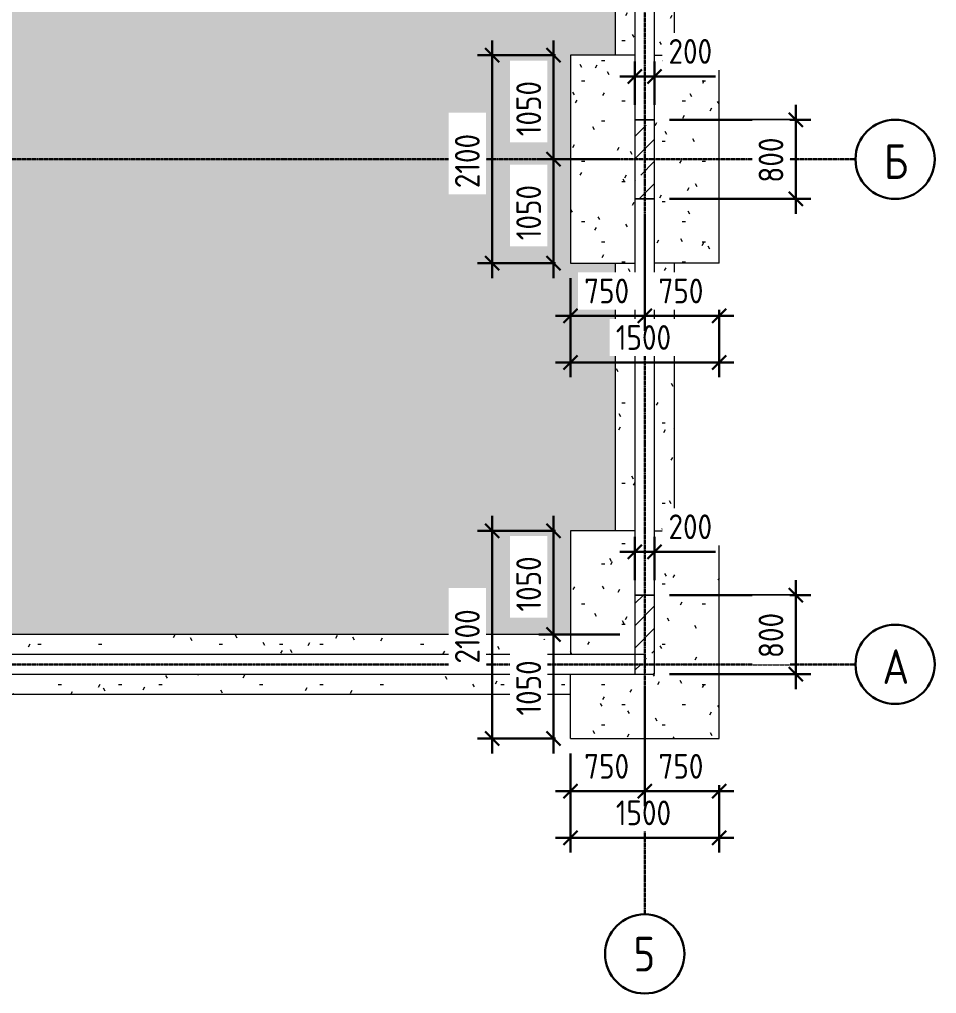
# Model space of a CAD drawing. Header units: millimetres. Extents: x -4459 to 33950, y -3324 to 17085.
# Drawn here: x 23588 to 32845, y -3324 to 6512 of the extents above; entities that cross this region are included whole.
import ezdxf

# ---------------------------------------------------------------- set-up
doc = ezdxf.new("R2010")
doc.units = ezdxf.units.MM
doc.linetypes.add('ADSK_Линия сетки', pattern=[25, 20, -2.5, 0, -2.5])
for name, color, linetype, lineweight in [('A-ANNO-DIMS', 7, 'Continuous', 30), ('A-ANNO-DIMS-100', 7, 'Continuous', 30), ('A-WALL', 7, 'Continuous', 13), ('S-COLS', 7, 'Continuous', 9), ('S-GRID', 7, 'Continuous', 30), ('S-GRID-IDEN', 7, 'Continuous', 30)]:
    doc.layers.add(name, color=color, linetype=linetype, lineweight=lineweight)
doc.layers.add('A-FLOR', color=7, linetype='Continuous', lineweight=13, true_color=0x007f00)
doc.layers.add('A-FLOR-PATT', color=7, linetype='Continuous', lineweight=13, true_color=0x007f00)
doc.styles.add('GOST Common', font='GOST_Common_SpecSymbol_0.ttf', dxfattribs={"width": 0.9, "height": 350})
doc.styles.add('GOST Common_1', font='GOST_Common_SpecSymbol_0.ttf', dxfattribs={"width": 0.9, "height": 250})
doc.dimstyles.new('0_Колонны_опалубка', dxfattribs={"dimscale": 304.8, "dimtxt": 251.428749, "dimasz": 0.463911, "dimexe": 0.492126, "dimexo": 0.492126, "dimgap": 0.164042, "dimtad": 1, "dimdec": 0, "dimzin": 0, "dimdsep": 46, "dimtxsty": 'GOST Common_1', "dimblk1": 'OBLIQUE', "dimblk2": 'OBLIQUE', "dimsah": 1, "dimcen": 0.09, "dimdle": 0.492126, "dimazin": 0, "dimtfac": 1, "dimtdec": 4, "dimtix": 1, "dimtmove": 1, "dimatfit": 3, "dimfxl": 1, "dimtvp": 1, "dimtfill": 1, "dimtolj": 1, "dimtzin": 0, "dimarcsym": 2})
doc.dimstyles.new('0_Колонны_опалубка_1', dxfattribs={"dimscale": 304.8, "dimtxt": 251.428749, "dimasz": 0.463911, "dimexe": 0.492126, "dimexo": 0.492126, "dimgap": 0.164042, "dimtad": 1, "dimdec": 0, "dimzin": 0, "dimdsep": 46, "dimtxsty": 'GOST Common_1', "dimblk1": 'OBLIQUE', "dimblk2": 'OBLIQUE', "dimsah": 1, "dimcen": 0.09, "dimdle": 0.492126, "dimazin": 0, "dimtfac": 1, "dimtdec": 4, "dimtix": 1, "dimtmove": 0, "dimatfit": 3, "dimfxl": 1, "dimtvp": 1, "dimtfill": 1, "dimtolj": 1, "dimtzin": 0, "dimarcsym": 2})
pattern_1 = [(45, (0, 0), (-224.5064, 224.5064), []), (45, (224.5, 0), (-224.5064, 224.5064), [396.875, -79.375, 3.353, -76.022])]
pattern_2 = [(0, (0, 0), (812.8, 203.2), [33.528, -576.072, 33.528, -576.072, -3251.2]), (0, (0, 0), (812.8, 203.2), [-1219.2, 33.528, -1185.672, 33.528, -576.072, -1422.4]), (0, (0, 0), (812.8, 203.2), [-3048, 33.528, -372.872, 33.528, -982.472]), (120, (304.8, 101.6), (-582.3764, 602.3054), [33.528, -576.072, 33.528, -576.072, -3251.2]), (120, (304.8, 101.6), (-582.3764, 602.3054), [-1219.2, 33.528, -1185.672, 33.528, -576.072, -1422.4]), (120, (304.8, 101.6), (-582.3764, 602.3054), [-3048, 33.528, -372.872, 33.528, -982.472]), (240, (406.4, 508), (-230.4236, -805.5054), [33.528, -576.072, 33.528, -576.072, -3251.2]), (240, (406.4, 508), (-230.4236, -805.5054), [-1219.2, 33.528, -1185.672, 33.528, -576.072, -1422.4]), (240, (406.4, 508), (-230.4236, -805.5054), [-3048, 33.528, -372.872, 33.528, -982.472])]

# ---------------------------------------------------------------- blocks, each defined once
blk = doc.blocks.new('Ось сетки - Круг_Ø8 мм-2643-Техэтаж')
at = {"layer": 'S-GRID-IDEN'}
for start, end in [(360, 180), (180, 360)]:
    blk.add_arc((0, 0), 4, start, end, dxfattribs=at)
blk = doc.blocks.new('DIMBLOCK5-Техэтаж')
at = {"layer": 'A-ANNO-DIMS-100', "color": 163, "true_color": 0x8080c0}
for p, q in [((29800, 850), (29800, 1287.7)), ((30000, 850), (30000, 1287.7)), ((29800, 1137.7), (29870.7, 1208.4)), ((30000, 1137.7), (30070.7, 1208.4)), ((29650, 1137.7), (30150, 1137.7)), ((29800, 1137.7), (29729.3, 1067)), ((29800, 1137.7), (29800, 850)), ((30139.5, 1137.7), (29900, 1137.7)), ((30000, 1137.7), (29929.3, 1067)), ((30000, 1137.7), (30000, 850)), ((30612.5, 1137.7), (30139.5, 1137.7))]:
    blk.add_line(p, q, dxfattribs=at)
at = {"layer": 'A-ANNO-DIMS-100', "color": 0, "insert": (30139.5, 1514.4), "char_height": 250, "width": 567.632, "attachment_point": 1, "line_spacing_factor": 1.022761, "style": 'GOST Common_1', "bg_fill": 3, "box_fill_scale": 1.25, "bg_fill_color": 256, "bg_fill_true_color": 13158600, "bg_fill_transparency": 0}
blk.add_mtext('200', dxfattribs=at)
blk = doc.blocks.new('_Oblique')
at = {"color": 0, "linetype": 'ByBlock', "lineweight": -2}
blk.add_line((-0.5, -0.5), (0.5, 0.5), dxfattribs=at)
blk = doc.blocks.new('DIMBLOCK6-Техэтаж')
at = {"layer": 'A-ANNO-DIMS-100', "color": 163, "true_color": 0x8080c0}
for p, q in [((31425.8, -250), (31425.8, 850)), ((30150, 700), (31575.8, 700)), ((31425.8, 700), (30150, 700)), ((31425.8, 700), (31355.1, 770.7)), ((31425.8, 700), (31496.5, 629.3)), ((31425.8, -100), (31355.1, -29.3)), ((30150, -100), (31575.8, -100)), ((31425.8, -100), (30150, -100)), ((31425.8, -100), (31496.5, -170.7))]:
    blk.add_line(p, q, dxfattribs=at)
at = {"layer": 'A-ANNO-DIMS-100', "color": 0, "insert": (31049.1, 63.5), "char_height": 250, "width": 567.632, "attachment_point": 1, "rotation": 90, "line_spacing_factor": 1.022761, "style": 'GOST Common_1', "bg_fill": 3, "box_fill_scale": 1.25, "bg_fill_color": 256, "bg_fill_true_color": 13158600, "bg_fill_transparency": 0}
blk.add_mtext('800', dxfattribs=at)
blk = doc.blocks.new('DIMBLOCK11-Техэтаж')
at = {"layer": 'A-ANNO-DIMS-100', "color": 163, "true_color": 0x8080c0}
for p, q in [((29800, 5650), (29800, 6087.7)), ((29800, 5937.7), (29870.7, 6008.4)), ((30000, 5650), (30000, 6087.7)), ((30000, 5937.7), (30070.7, 6008.4)), ((29650, 5937.7), (30150, 5937.7)), ((29800, 5937.7), (29729.3, 5867)), ((29800, 5937.7), (29800, 5650)), ((30139.5, 5937.7), (29900, 5937.7)), ((30000, 5937.7), (29929.3, 5867)), ((30000, 5937.7), (30000, 5650)), ((30612.5, 5937.7), (30139.5, 5937.7))]:
    blk.add_line(p, q, dxfattribs=at)
at = {"layer": 'A-ANNO-DIMS-100', "color": 0, "insert": (30139.5, 6314.4), "char_height": 250, "width": 567.632, "attachment_point": 1, "line_spacing_factor": 1.022761, "style": 'GOST Common_1', "bg_fill": 3, "box_fill_scale": 1.25, "bg_fill_color": 256, "bg_fill_true_color": 13158600, "bg_fill_transparency": 0}
blk.add_mtext('200', dxfattribs=at)
blk = doc.blocks.new('DIMBLOCK12-Техэтаж')
at = {"layer": 'A-ANNO-DIMS-100', "color": 163, "true_color": 0x8080c0}
for p, q in [((31425.8, 4550), (31425.8, 5650)), ((31425.8, 5500), (31355.1, 5570.7)), ((30150, 5500), (31575.8, 5500)), ((31425.8, 5500), (30150, 5500)), ((31425.8, 5500), (31496.5, 5429.3)), ((31425.8, 4700), (31355.1, 4770.7)), ((30150, 4700), (31575.8, 4700)), ((31425.8, 4700), (30150, 4700)), ((31425.8, 4700), (31496.5, 4629.3))]:
    blk.add_line(p, q, dxfattribs=at)
at = {"layer": 'A-ANNO-DIMS-100', "color": 0, "insert": (31049.1, 4863.5), "char_height": 250, "width": 567.632, "attachment_point": 1, "rotation": 90, "line_spacing_factor": 1.022761, "style": 'GOST Common_1', "bg_fill": 3, "box_fill_scale": 1.25, "bg_fill_color": 256, "bg_fill_true_color": 13158600, "bg_fill_transparency": 0}
blk.add_mtext('800', dxfattribs=at)
blk = doc.blocks.new('DIMBLOCK37-Техэтаж')
at = {"layer": 'A-ANNO-DIMS-100', "color": 163, "true_color": 0x8080c0}
for p, q in [((29150, -900), (29150, -1900.9)), ((29150, -1750.9), (29150, -900)), ((30650, -900), (30650, -1900.9)), ((30650, -1750.9), (30650, -900)), ((29000, -1750.9), (30800, -1750.9)), ((29150, -1750.9), (29079.3, -1821.6)), ((29150, -1750.9), (29220.7, -1680.2)), ((30650, -1750.9), (30579.3, -1821.6)), ((30650, -1750.9), (30720.7, -1680.2))]:
    blk.add_line(p, q, dxfattribs=at)
at = {"layer": 'A-ANNO-DIMS-100', "color": 0, "insert": (29608.1, -1374.2), "char_height": 250, "width": 700.591, "attachment_point": 1, "line_spacing_factor": 1.022761, "style": 'GOST Common_1', "bg_fill": 3, "box_fill_scale": 1.25, "bg_fill_color": 256, "bg_fill_true_color": 13158600, "bg_fill_transparency": 0}
blk.add_mtext('1500', dxfattribs=at)
blk = doc.blocks.new('DIMBLOCK38-Техэтаж')
at = {"layer": 'A-ANNO-DIMS-100', "color": 163, "true_color": 0x8080c0}
for p, q in [((28360.6, -900), (28360.6, 1500)), ((28360.6, 1350), (28289.9, 1420.7)), ((29000, 1350), (28210.6, 1350)), ((28360.6, 1350), (28431.3, 1279.3)), ((28360.6, 1350), (29000, 1350)), ((28360.6, -750), (28289.9, -679.3)), ((29000, -750), (28210.6, -750)), ((28360.6, -750), (28431.3, -820.7)), ((28360.6, -750), (29000, -750))]:
    blk.add_line(p, q, dxfattribs=at)
at = {"layer": 'A-ANNO-DIMS-100', "color": 0, "insert": (27983.9, 8.1), "char_height": 250, "width": 700.591, "attachment_point": 1, "rotation": 90, "line_spacing_factor": 1.022761, "style": 'GOST Common_1', "bg_fill": 3, "box_fill_scale": 1.25, "bg_fill_color": 256, "bg_fill_true_color": 13158600, "bg_fill_transparency": 0}
blk.add_mtext('2100', dxfattribs=at)
blk = doc.blocks.new('DIMBLOCK39-Техэтаж')
at = {"layer": 'A-ANNO-DIMS-100', "color": 163, "true_color": 0x8080c0}
for p, q in [((28979.8, 1500), (28979.8, 150)), ((28979.8, 1350), (28909.1, 1420.7)), ((29000, 1350), (28829.8, 1350)), ((28979.8, 1350), (29050.5, 1279.3)), ((28979.8, 1350), (29000, 1350)), ((29650, 300), (28829.8, 300)), ((28979.8, 300), (28909.1, 370.7)), ((28979.8, 300), (29050.5, 229.3)), ((28979.8, 300), (29650, 300))]:
    blk.add_line(p, q, dxfattribs=at)
at = {"layer": 'A-ANNO-DIMS-100', "color": 0, "insert": (28603.1, 533.1), "char_height": 250, "width": 700.591, "attachment_point": 1, "rotation": 90, "line_spacing_factor": 1.022761, "style": 'GOST Common_1', "bg_fill": 3, "box_fill_scale": 1.25, "bg_fill_color": 256, "bg_fill_true_color": 13158600, "bg_fill_transparency": 0}
blk.add_mtext('1050', dxfattribs=at)
blk = doc.blocks.new('DIMBLOCK40-Техэтаж')
at = {"layer": 'A-ANNO-DIMS-100', "color": 163, "true_color": 0x8080c0}
for p, q in [((28979.8, -900), (28979.8, 450)), ((29650, 300), (28829.8, 300)), ((28979.8, 300), (28909.1, 370.7)), ((28979.8, 300), (29050.5, 229.3)), ((28979.8, 300), (29650, 300)), ((28979.8, -750), (28909.1, -679.3)), ((29000, -750), (28829.8, -750)), ((28979.8, -750), (29050.5, -820.7)), ((28979.8, -750), (29000, -750))]:
    blk.add_line(p, q, dxfattribs=at)
at = {"layer": 'A-ANNO-DIMS-100', "color": 0, "insert": (28603.1, -516.9), "char_height": 250, "width": 700.591, "attachment_point": 1, "rotation": 90, "line_spacing_factor": 1.022761, "style": 'GOST Common_1', "bg_fill": 3, "box_fill_scale": 1.25, "bg_fill_color": 256, "bg_fill_true_color": 13158600, "bg_fill_transparency": 0}
blk.add_mtext('1050', dxfattribs=at)
blk = doc.blocks.new('DIMBLOCK41-Техэтаж')
at = {"layer": 'A-ANNO-DIMS-100', "color": 163, "true_color": 0x8080c0}
for p, q in [((29900, -250), (29900, -1431.4)), ((29900, -1281.4), (29900, -250)), ((29150, -900), (29150, -1431.4)), ((29150, -1281.4), (29150, -900)), ((29150, -1281.4), (29220.7, -1210.7)), ((29900, -1281.4), (29970.7, -1210.7)), ((29000, -1281.4), (30050, -1281.4)), ((29150, -1281.4), (29079.3, -1352.1)), ((29900, -1281.4), (29829.3, -1352.1))]:
    blk.add_line(p, q, dxfattribs=at)
at = {"layer": 'A-ANNO-DIMS-100', "color": 0, "insert": (29288.5, -904.6), "char_height": 250, "width": 567.632, "attachment_point": 1, "line_spacing_factor": 1.022761, "style": 'GOST Common_1', "bg_fill": 3, "box_fill_scale": 1.25, "bg_fill_color": 256, "bg_fill_true_color": 13158600, "bg_fill_transparency": 0}
blk.add_mtext('750', dxfattribs=at)
blk = doc.blocks.new('DIMBLOCK42-Техэтаж')
at = {"layer": 'A-ANNO-DIMS-100', "color": 163, "true_color": 0x8080c0}
for p, q in [((29900, -250), (29900, -1431.4)), ((29900, -1281.4), (29900, -250)), ((30650, -900), (30650, -1431.4)), ((30650, -1281.4), (30650, -900)), ((29900, -1281.4), (29970.7, -1210.7)), ((30650, -1281.4), (30720.7, -1210.7)), ((29750, -1281.4), (30800, -1281.4)), ((29900, -1281.4), (29829.3, -1352.1)), ((30650, -1281.4), (30579.3, -1352.1))]:
    blk.add_line(p, q, dxfattribs=at)
at = {"layer": 'A-ANNO-DIMS-100', "color": 0, "insert": (30038.5, -904.6), "char_height": 250, "width": 567.632, "attachment_point": 1, "line_spacing_factor": 1.022761, "style": 'GOST Common_1', "bg_fill": 3, "box_fill_scale": 1.25, "bg_fill_color": 256, "bg_fill_true_color": 13158600, "bg_fill_transparency": 0}
blk.add_mtext('750', dxfattribs=at)
blk = doc.blocks.new('DIMBLOCK55-Техэтаж')
at = {"layer": 'A-ANNO-DIMS-100', "color": 163, "true_color": 0x8080c0}
for p, q in [((29150, 3900), (29150, 2899.1)), ((29150, 3049.1), (29150, 3900)), ((30650, 3900), (30650, 2899.1)), ((30650, 3049.1), (30650, 3900)), ((29000, 3049.1), (30800, 3049.1)), ((29150, 3049.1), (29079.3, 2978.4)), ((29150, 3049.1), (29220.7, 3119.8)), ((30650, 3049.1), (30579.3, 2978.4)), ((30650, 3049.1), (30720.7, 3119.8))]:
    blk.add_line(p, q, dxfattribs=at)
at = {"layer": 'A-ANNO-DIMS-100', "color": 0, "insert": (29608.1, 3425.8), "char_height": 250, "width": 700.591, "attachment_point": 1, "line_spacing_factor": 1.022761, "style": 'GOST Common_1', "bg_fill": 3, "box_fill_scale": 1.25, "bg_fill_color": 256, "bg_fill_true_color": 13158600, "bg_fill_transparency": 0}
blk.add_mtext('1500', dxfattribs=at)
blk = doc.blocks.new('DIMBLOCK56-Техэтаж')
at = {"layer": 'A-ANNO-DIMS-100', "color": 163, "true_color": 0x8080c0}
for p, q in [((28360.6, 3900), (28360.6, 6300)), ((28360.6, 6150), (28289.9, 6220.7)), ((29000, 6150), (28210.6, 6150)), ((28360.6, 6150), (28431.3, 6079.3)), ((28360.6, 6150), (29000, 6150)), ((29000, 4050), (28210.6, 4050)), ((28360.6, 4050), (28289.9, 4120.7)), ((28360.6, 4050), (28431.3, 3979.3)), ((28360.6, 4050), (29000, 4050))]:
    blk.add_line(p, q, dxfattribs=at)
at = {"layer": 'A-ANNO-DIMS-100', "color": 0, "insert": (27983.9, 4808.1), "char_height": 250, "width": 700.591, "attachment_point": 1, "rotation": 90, "line_spacing_factor": 1.022761, "style": 'GOST Common_1', "bg_fill": 3, "box_fill_scale": 1.25, "bg_fill_color": 256, "bg_fill_true_color": 13158600, "bg_fill_transparency": 0}
blk.add_mtext('2100', dxfattribs=at)
blk = doc.blocks.new('DIMBLOCK57-Техэтаж')
at = {"layer": 'A-ANNO-DIMS-100', "color": 163, "true_color": 0x8080c0}
for p, q in [((28979.8, 6300), (28979.8, 4950)), ((28979.8, 6150), (28909.1, 6220.7)), ((29000, 6150), (28829.8, 6150)), ((28979.8, 6150), (29050.5, 6079.3)), ((28979.8, 6150), (29000, 6150)), ((28979.8, 5100), (28909.1, 5170.7)), ((29650, 5100), (28829.8, 5100)), ((28979.8, 5100), (29050.5, 5029.3)), ((28979.8, 5100), (29650, 5100))]:
    blk.add_line(p, q, dxfattribs=at)
at = {"layer": 'A-ANNO-DIMS-100', "color": 0, "insert": (28603.1, 5333.1), "char_height": 250, "width": 700.591, "attachment_point": 1, "rotation": 90, "line_spacing_factor": 1.022761, "style": 'GOST Common_1', "bg_fill": 3, "box_fill_scale": 1.25, "bg_fill_color": 256, "bg_fill_true_color": 13158600, "bg_fill_transparency": 0}
blk.add_mtext('1050', dxfattribs=at)
blk = doc.blocks.new('DIMBLOCK58-Техэтаж')
at = {"layer": 'A-ANNO-DIMS-100', "color": 163, "true_color": 0x8080c0}
for p, q in [((28979.8, 3900), (28979.8, 5250)), ((28979.8, 5100), (28909.1, 5170.7)), ((29650, 5100), (28829.8, 5100)), ((28979.8, 5100), (29050.5, 5029.3)), ((28979.8, 5100), (29650, 5100)), ((29000, 4050), (28829.8, 4050)), ((28979.8, 4050), (28909.1, 4120.7)), ((28979.8, 4050), (29050.5, 3979.3)), ((28979.8, 4050), (29000, 4050))]:
    blk.add_line(p, q, dxfattribs=at)
at = {"layer": 'A-ANNO-DIMS-100', "color": 0, "insert": (28603.1, 4283.1), "char_height": 250, "width": 700.591, "attachment_point": 1, "rotation": 90, "line_spacing_factor": 1.022761, "style": 'GOST Common_1', "bg_fill": 3, "box_fill_scale": 1.25, "bg_fill_color": 256, "bg_fill_true_color": 13158600, "bg_fill_transparency": 0}
blk.add_mtext('1050', dxfattribs=at)
blk = doc.blocks.new('DIMBLOCK59-Техэтаж')
at = {"layer": 'A-ANNO-DIMS-100', "color": 163, "true_color": 0x8080c0}
for p, q in [((29900, 4550), (29900, 3368.6)), ((29900, 3518.6), (29900, 4550)), ((29150, 3900), (29150, 3368.6)), ((29150, 3518.6), (29150, 3900)), ((29150, 3518.6), (29220.7, 3589.3)), ((29900, 3518.6), (29970.7, 3589.3)), ((29000, 3518.6), (30050, 3518.6)), ((29150, 3518.6), (29079.3, 3447.9)), ((29900, 3518.6), (29829.3, 3447.9))]:
    blk.add_line(p, q, dxfattribs=at)
at = {"layer": 'A-ANNO-DIMS-100', "color": 0, "insert": (29288.5, 3895.4), "char_height": 250, "width": 567.632, "attachment_point": 1, "line_spacing_factor": 1.022761, "style": 'GOST Common_1', "bg_fill": 3, "box_fill_scale": 1.25, "bg_fill_color": 256, "bg_fill_true_color": 13158600, "bg_fill_transparency": 0}
blk.add_mtext('750', dxfattribs=at)
blk = doc.blocks.new('DIMBLOCK60-Техэтаж')
at = {"layer": 'A-ANNO-DIMS-100', "color": 163, "true_color": 0x8080c0}
for p, q in [((29900, 4550), (29900, 3368.6)), ((29900, 3518.6), (29900, 4550)), ((30650, 3900), (30650, 3368.6)), ((30650, 3518.6), (30650, 3900)), ((29900, 3518.6), (29970.7, 3589.3)), ((30650, 3518.6), (30720.7, 3589.3)), ((29750, 3518.6), (30800, 3518.6)), ((29900, 3518.6), (29829.3, 3447.9)), ((30650, 3518.6), (30579.3, 3447.9))]:
    blk.add_line(p, q, dxfattribs=at)
at = {"layer": 'A-ANNO-DIMS-100', "color": 0, "insert": (30038.5, 3895.4), "char_height": 250, "width": 567.632, "attachment_point": 1, "line_spacing_factor": 1.022761, "style": 'GOST Common_1', "bg_fill": 3, "box_fill_scale": 1.25, "bg_fill_color": 256, "bg_fill_true_color": 13158600, "bg_fill_transparency": 0}
blk.add_mtext('750', dxfattribs=at)

msp = doc.modelspace()

# ---------------------------------------------------------------- hatches: boundary and pattern name
at = {"layer": 'A-FLOR-PATT', "lineweight": 9}
h = msp.add_hatch(dxfattribs=at)
h.set_pattern_fill('FP_2', style=0, pattern_type=2)
h.set_pattern_definition(pattern_2)
h.paths.add_polyline_path([(29150, 300), (29150, 1350), (29600, 1350), (29600, 4050), (29150, 4050), (29150, 6150), (29600, 6150), (29600, 7800), (29150, 7800), (29150, 9900), (29600, 9900), (29600, 12800), (29150, 12800), (29150, 13850), (22950, 13850), (22950, 13400), (20850, 13400), (20850, 13850), (15750, 13850), (15750, 13400), (15000, 13400), (15000, 9600), (15450, 9600), (15450, 7500), (15000, 7500), (15000, 6150), (15450, 6150), (15450, 4050), (15000, 4050), (15000, 750), (16050, 750), (16050, 300), (20850, 300), (20850, 750), (22950, 750), (22950, 300)])
h.paths.add_polyline_path([(22650, 4050), (21150, 4050), (21150, 6150), (22650, 6150), (22650, 5314.1)])
h.paths.add_polyline_path([(22950, 7800), (20850, 7800), (20850, 9300), (22950, 9300)])
h = msp.add_hatch(dxfattribs=at)
h.set_pattern_fill('FP_3', style=0, pattern_type=2)
h.set_pattern_definition(pattern_2)
h.paths.add_polyline_path([(30000, 6150), (30200, 6150), (30200, 7800), (30000, 7800)])
h.paths.add_polyline_path([(29800, 6150), (29800, 7800), (29600, 7800), (29600, 6150)])
h = msp.add_hatch(dxfattribs=at)
h.set_pattern_fill('FP_2', style=0, pattern_type=2)
h.set_pattern_definition(pattern_2)
h.paths.add_polyline_path([(29150, 4050), (29800, 4050), (29800, 6150), (29150, 6150), (29150, 4700)])
h.paths.add_polyline_path([(30650, 4050), (30650, 6150), (30000, 6150), (30000, 4050)])
h = msp.add_hatch(dxfattribs=at)
h.set_pattern_fill('FP_2', style=0, pattern_type=2)
h.set_pattern_definition(pattern_2)
h.paths.add_polyline_path([(30200, 1350), (30200, 4050), (30000, 4050), (30000, 1350)])
h.paths.add_polyline_path([(29600, 1350), (29800, 1350), (29800, 4050), (29600, 4050)])
h = msp.add_hatch(dxfattribs=at)
h.set_pattern_fill('FP_2', style=0, pattern_type=2)
h.set_pattern_definition(pattern_2)
h.paths.add_polyline_path([(29150, -750), (30650, -750), (30650, 1350), (30000, 1350), (30000, -100), (29150, -100)])
h.paths.add_polyline_path([(29150, 100), (29800, 100), (29800, 1350), (29150, 1350), (29150, 700)])
h = msp.add_hatch(dxfattribs=at)
h.set_pattern_fill('FP_2', style=0, pattern_type=2)
h.set_pattern_definition(pattern_2)
h.paths.add_polyline_path([(22950, -300), (29150, -300), (29150, -100), (22950, -100)])
h.paths.add_polyline_path([(29150, 100), (29150, 300), (22950, 300), (22950, 100)])
at = {"layer": 'S-COLS'}
h = msp.add_hatch(dxfattribs=at)
h.set_pattern_fill('FP_1', color=256, style=0, pattern_type=2)
h.set_pattern_definition(pattern_1)
h.paths.add_polyline_path([(30000, 4700), (30000, 5500), (29800, 5500), (29800, 4700)])
h = msp.add_hatch(dxfattribs=at)
h.set_pattern_fill('FP_1', color=256, style=0, pattern_type=2)
h.set_pattern_definition(pattern_1)
h.paths.add_polyline_path([(30000, -100), (30000, 700), (29800, 700), (29800, -100)])

# ---------------------------------------------------------------- linework, layer by layer
at = {"layer": 'A-FLOR'}
for p, q in [((29600, 7800), (29600, 6150)), ((30200, 6150), (30200, 7800)), ((29150, 6150), (29150, 4050)), ((29800, 6150), (29150, 6150)), ((30000, 6150), (30650, 6150)), ((30650, 4050), (30650, 6150)), ((29150, 4050), (29800, 4050)), ((29600, 4050), (29600, 1350)), ((30650, 4050), (30000, 4050)), ((30200, 1350), (30200, 4050)), ((29150, 1350), (29150, 100)), ((29800, 1350), (29150, 1350)), ((30000, 1350), (30650, 1350)), ((30650, -750), (30650, 1350)), ((29150, 300), (22950, 300)), ((29150, -750), (29150, -100)), ((22950, -300), (29150, -300)), ((29150, -750), (30650, -750))]:
    msp.add_line(p, q, dxfattribs=at)
at = {"layer": 'A-WALL'}
for p, q in [((29800, 8450), (29800, 5500)), ((30000, 5500), (30000, 8450)), ((29800, 5500), (30000, 5500)), ((29800, 4700), (29800, 700)), ((30000, 4700), (29800, 4700)), ((30000, 700), (30000, 4700)), ((29800, 700), (30000, 700)), ((29900, 100), (22300, 100)), ((29900, -100), (29900, 100)), ((22300, -100), (29900, -100))]:
    msp.add_line(p, q, dxfattribs=at)
at = {"layer": 'S-COLS'}
for p, q in [((30000, 5500), (29800, 5500)), ((29800, 5500), (29800, 4700)), ((30000, 4700), (30000, 5500)), ((29800, 4700), (30000, 4700)), ((30000, 700), (29800, 700)), ((29800, 700), (29800, -100)), ((30000, -100), (30000, 700)), ((29800, -100), (30000, -100))]:
    msp.add_line(p, q, dxfattribs=at)
at = {"layer": 'S-GRID', "color": 150, "linetype": 'ADSK_Линия сетки', "true_color": 0x0080ff}
for p, q in [((29900, -2523.6), (29900, 16266.7)), ((-2091.2, 5100), (32027.3, 5100)), ((-2091.2, 0), (32027.3, 0))]:
    msp.add_line(p, q, dxfattribs=at)

# ---------------------------------------------------------------- block references
at = {"layer": 'S-GRID-IDEN', "xscale": 99.99999999999993, "yscale": 99.99999999999993, "zscale": 99.99999999999993, "rotation": 269.9999999999994}
for p in [(32427.3, 5100), (32427.3, 0)]:
    msp.add_blockref('Ось сетки - Круг_Ø8 мм-2643-Техэтаж', p, dxfattribs=at)
at = {"layer": 'S-GRID-IDEN', "xscale": 99.99999999999993, "yscale": 99.99999999999993, "zscale": 99.99999999999993}
msp.add_blockref('Ось сетки - Круг_Ø8 мм-2643-Техэтаж', (29900, -2923.6), dxfattribs=at)

# ---------------------------------------------------------------- texts
at = {"layer": 'S-GRID-IDEN', "char_height": 350, "attachment_point": 1, "style": 'GOST Common'}
for s, insert, width in [('\\fGOST Common|b0|i0|c204|p34|;\\W.9;Б', (32313.9, 5252.6), 310.253), ('\\fGOST Common|b0|i0|c204|p34|;\\W.9;А', (32299.1, 152.6), 346.329), ('\\fGOST Common|b0|i0|c204|p34|;\\W.9;5', (29786.2, -2751.1), 274.177)]:
    msp.add_mtext(s, dxfattribs=dict(at, insert=insert, width=width))

# ---------------------------------------------------------------- next in the draw order: dimensions: what is measured, and where the dimension line sits
at = {"layer": 'A-ANNO-DIMS', "color": 163, "true_color": 0x8080c0}
for base, p1, p2, picture, middle in [((30000, 5937.7), (29800, 5500), (30000, 5500), 'DIMBLOCK11-Техэтаж', (30423.3, 6147.8)), ((30000, 1137.7), (29800, 700), (30000, 700), 'DIMBLOCK5-Техэтаж', (30423.3, 1347.8))]:
    dim = msp.add_linear_dim(base=base, p1=p1, p2=p2, dimstyle='0_Колонны_опалубка', override={"dimpost": '<>', "dimfxl": 200}, dxfattribs=at)
    dim.commit()
    dim.dimension.update_dxf_attribs({"geometry": picture, "text_midpoint": middle, "dimtype": 160})
for base, p1, p2, picture, middle in [((30650, 3049.1), (29150, 4050), (30650, 4050), 'DIMBLOCK55-Техэтаж', (29900, 3224.1)), ((30650, -1750.9), (29150, -750), (30650, -750), 'DIMBLOCK37-Техэтаж', (29900, -1575.9))]:
    dim = msp.add_linear_dim(base=base, p1=p1, p2=p2, dimstyle='0_Колонны_опалубка_1', override={"dimpost": '<>', "dimfxl": 1500}, dxfattribs=at)
    dim.commit()
    dim.dimension.update_dxf_attribs({"geometry": picture, "text_midpoint": middle})

# ---------------------------------------------------------------- next in the draw order: dimensions: what is measured, and where the dimension line sits
for base, p1, p2, override, picture, middle in [((28360.6, 6150), (29150, 4050), (29150, 6150), {"dimpost": '<>', "dimfxl": 2100}, 'DIMBLOCK56-Техэтаж', (28185.6, 5100)), ((31425.8, 5500), (30000, 4700), (30000, 5500), {"dimpost": '<>', "dimfxl": 800}, 'DIMBLOCK12-Техэтаж', (31250.8, 5100)), ((28360.6, 1350), (29150, -750), (29150, 1350), {"dimpost": '<>', "dimfxl": 2100}, 'DIMBLOCK38-Техэтаж', (28185.6, 300)), ((31425.8, 700), (30000, -100), (30000, 700), {"dimpost": '<>', "dimfxl": 800}, 'DIMBLOCK6-Техэтаж', (31250.8, 300))]:
    dim = msp.add_linear_dim(base=base, p1=p1, p2=p2, angle=90, dimstyle='0_Колонны_опалубка_1', override=override, dxfattribs=at)
    dim.commit()
    dim.dimension.update_dxf_attribs({"geometry": picture, "text_midpoint": middle})

# ---------------------------------------------------------------- next in the draw order: dimensions: what is measured, and where the dimension line sits
for base, p1, p2, picture, middle in [((28979.8, 5100), (29150, 6150), (29800, 5100), 'DIMBLOCK57-Техэтаж', (28804.8, 5625)), ((28979.8, 300), (29150, 1350), (29800, 300), 'DIMBLOCK39-Техэтаж', (28804.8, 825))]:
    dim = msp.add_linear_dim(base=base, p1=p1, p2=p2, angle=90, dimstyle='0_Колонны_опалубка_1', override={"dimpost": '<>', "dimfxl": 1234.908904}, dxfattribs=at)
    dim.commit()
    dim.dimension.update_dxf_attribs({"geometry": picture, "text_midpoint": middle})

# ---------------------------------------------------------------- next in the draw order: dimensions: what is measured, and where the dimension line sits
for base, p1, p2, picture, middle in [((28979.8, 5100), (29150, 4050), (29800, 5100), 'DIMBLOCK58-Техэтаж', (28804.8, 4575)), ((28979.8, 300), (29150, -750), (29800, 300), 'DIMBLOCK40-Техэтаж', (28804.8, -225))]:
    dim = msp.add_linear_dim(base=base, p1=p1, p2=p2, angle=90, dimstyle='0_Колонны_опалубка_1', override={"dimpost": '<>', "dimfxl": 1234.908904}, dxfattribs=at)
    dim.commit()
    dim.dimension.update_dxf_attribs({"geometry": picture, "text_midpoint": middle})

# ---------------------------------------------------------------- next in the draw order: dimensions: what is measured, and where the dimension line sits
for base, p1, p2, picture, middle in [((29900, 3518.6), (29150, 4050), (29900, 4700), 'DIMBLOCK59-Техэтаж', (29525, 3693.6)), ((29900, -1281.4), (29150, -750), (29900, -100), 'DIMBLOCK41-Техэтаж', (29525, -1106.4))]:
    dim = msp.add_linear_dim(base=base, p1=p1, p2=p2, dimstyle='0_Колонны_опалубка_1', override={"dimpost": '<>', "dimfxl": 992.471662}, dxfattribs=at)
    dim.commit()
    dim.dimension.update_dxf_attribs({"geometry": picture, "text_midpoint": middle})

# ---------------------------------------------------------------- next in the draw order: dimensions: what is measured, and where the dimension line sits
for base, p1, p2, picture, middle in [((30650, 3518.6), (29900, 4700), (30650, 4050), 'DIMBLOCK60-Техэтаж', (30275, 3693.6)), ((30650, -1281.4), (29900, -100), (30650, -750), 'DIMBLOCK42-Техэтаж', (30275, -1106.4))]:
    dim = msp.add_linear_dim(base=base, p1=p1, p2=p2, dimstyle='0_Колонны_опалубка_1', override={"dimpost": '<>', "dimfxl": 992.471662}, dxfattribs=at)
    dim.commit()
    dim.dimension.update_dxf_attribs({"geometry": picture, "text_midpoint": middle})

doc.saveas('drawing.dxf')
